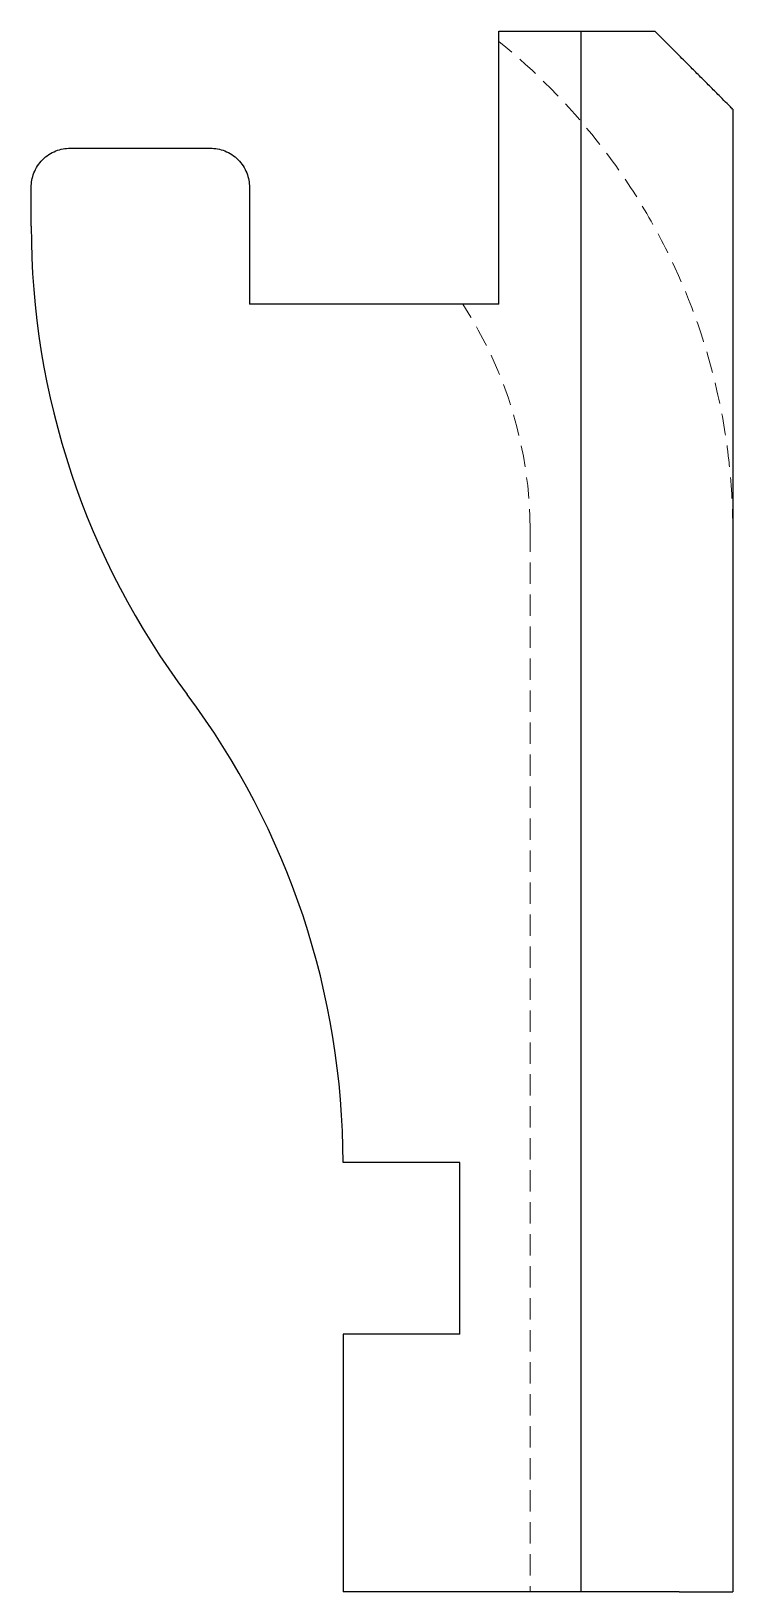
# Model space of a CAD drawing. Header units: millimetres. Extents: x 58 to 244, y 7 to 179.
# Drawn here: x 202.1 to 243.9, y 7 to 99.9 of the extents above.
import ezdxf

# ---------------------------------------------------------------- set-up
doc = ezdxf.new("R2010")
doc.units = ezdxf.units.MM
doc.linetypes.add('HIDDEN', pattern=[1.905, 1.27, -0.635])

msp = doc.modelspace()

# ---------------------------------------------------------------- linework, layer by layer
at = {"color": 7, "linetype": 'Continuous', "lineweight": 25}
for p, q in [((229.971, 83.681), (229.971, 99.947)), ((229.971, 99.947), (234.857, 99.947)), ((234.857, 99.947), (234.857, 7)), ((234.857, 99.947), (239.265, 99.947)), ((240.717, 98.495), (239.265, 99.947)), ((243.913, 95.299), (243.913, 7)), ((204.41, 92.976), (212.776, 92.976)), ((202.087, 88.328), (202.087, 90.652)), ((215.099, 90.652), (215.099, 83.681)), ((229.971, 83.681), (215.099, 83.681)), ((227.647, 32.56), (220.676, 32.56)), ((227.647, 22.336), (227.647, 32.56)), ((220.676, 22.336), (220.676, 7)), ((227.647, 22.336), (220.676, 22.336)), ((234.857, 7), (220.676, 7)), ((240.717, 7), (234.857, 7)), ((240.717, 7), (243.913, 7))]:
    msp.add_line(p, q, dxfattribs=at)
at = {"color": 7, "linetype": 'HIDDEN', "lineweight": 18}
msp.add_line((231.83, 70.204), (231.83, 7), dxfattribs=at)
at = {"color": 7, "linetype": 'Continuous', "lineweight": 25}
for centre, start, end in [((248.56, 88.328), 180, 216.8699), ((174.203, 32.56), 0, 36.8699)]:
    msp.add_arc(centre, 46.473, start, end, dxfattribs=at)
at = {"color": 7, "linetype": 'HIDDEN', "lineweight": 18}
msp.add_arc((207.199, 70.204), 24.631, 0, 33.174, dxfattribs=at)
msp.add_open_spline([(243.913, 70.204), (243.907, 70.904), (243.893, 71.605), (243.814, 73.003), (243.755, 73.702), (243.518, 75.789), (243.281, 77.176), (242.347, 81.251), (241.435, 83.85), (239.648, 87.577), (238.983, 88.791), (237.505, 91.16), (236.693, 92.312), (234.094, 95.598), (232.141, 97.572), (229.971, 99.332)], degree=3, knots=[0, 0, 0, 0, 0.0625, 0.0625, 0.125, 0.125, 0.25, 0.25, 0.5, 0.5, 0.625, 0.625, 0.75, 0.75, 1, 1, 1, 1], dxfattribs=at)
at = {"color": 7, "linetype": 'Continuous', "lineweight": 25}
for points, knots in [([(243.913, 95.299), (243.913, 95.299), (243.896, 95.316), (243.814, 95.398), (243.748, 95.464), (243.556, 95.656), (243.43, 95.782), (243.124, 96.088), (242.944, 96.268), (242.556, 96.656), (242.349, 96.863), (241.944, 97.268), (241.745, 97.467), (241.383, 97.829), (241.22, 97.992), (240.936, 98.276), (240.816, 98.396), (240.717, 98.495)], [0, 0, 0, 0, 0.125, 0.125, 0.25, 0.25, 0.375, 0.375, 0.5, 0.5, 0.625, 0.625, 0.75, 0.75, 0.875, 0.875, 1, 1, 1, 1]), ([(202.087, 90.652), (202.087, 90.926), (202.137, 91.221), (202.363, 91.793), (202.54, 92.068), (202.994, 92.522), (203.269, 92.699), (203.841, 92.926), (204.137, 92.976), (204.41, 92.976)], [0, 0, 0, 0, 0.25, 0.25, 0.5, 0.5, 0.75, 0.75, 1, 1, 1, 1]), ([(212.776, 92.976), (213.049, 92.976), (213.345, 92.926), (213.917, 92.699), (214.192, 92.522), (214.646, 92.068), (214.823, 91.793), (215.049, 91.221), (215.099, 90.926), (215.099, 90.652)], [0, 0, 0, 0, 0.25, 0.25, 0.5, 0.5, 0.75, 0.75, 1, 1, 1, 1])]:
    msp.add_open_spline(points, degree=3, knots=knots, dxfattribs=at)

doc.saveas('drawing.dxf')
